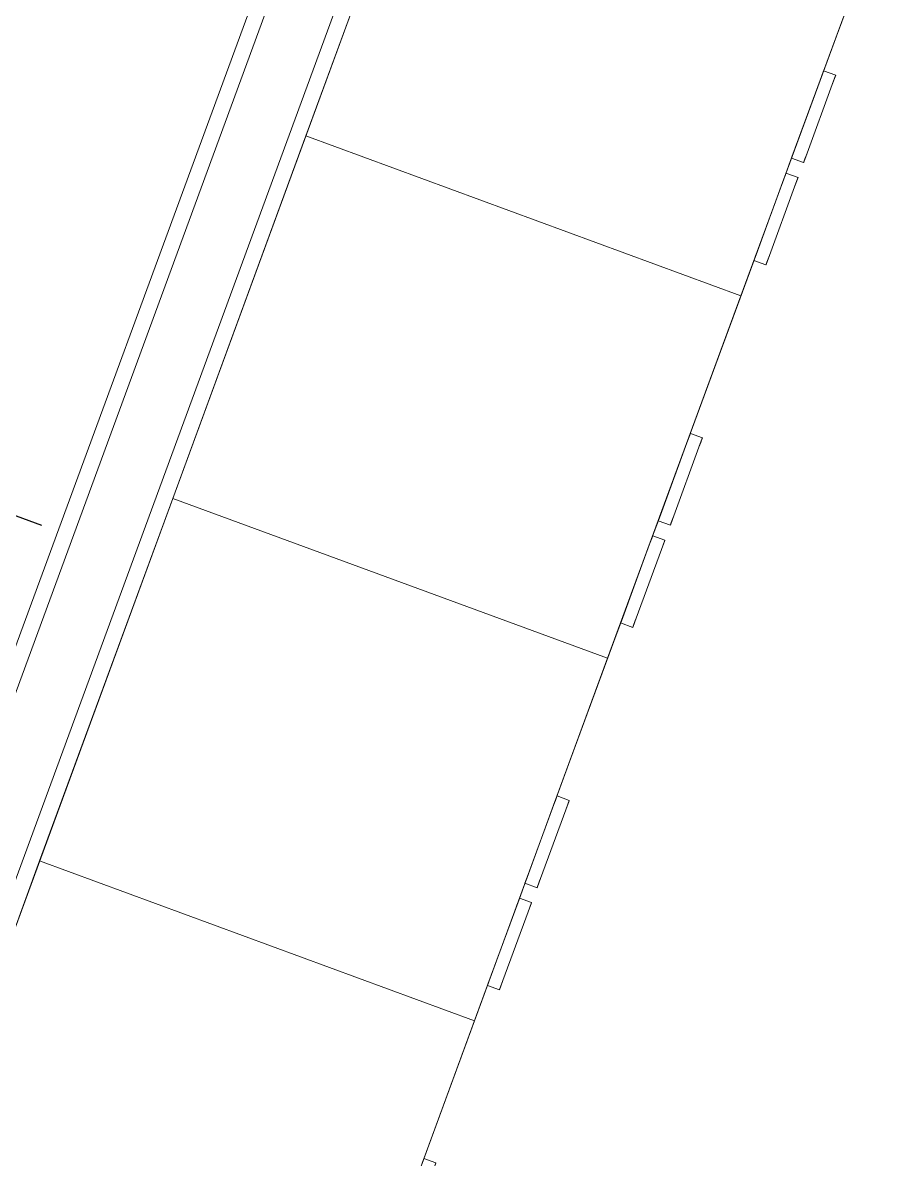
# Model space of a CAD drawing. Header units: inches. Extents: x -2349 to 1043, y -456 to 2193.
# Drawn here: x -140.01 to -106.43, y 417.67 to 461.81 of the extents above; entities that cross this region are included whole.
import ezdxf

# ---------------------------------------------------------------- set-up
doc = ezdxf.new("R2010")
doc.units = ezdxf.units.IN
doc.header["$MEASUREMENT"] = 0
for name, color, linetype, lineweight in [('A-ANNO-NOTE', 131, 'Continuous', 30), ('A-WALL', 113, 'Continuous', 13), ('A-WALL-PATT', 111, 'Continuous', 13), ('I-FURN', 30, 'Continuous', 9), ('I-WALL', 2, 'Continuous', 13)]:
    doc.layers.add(name, color=color, linetype=linetype, lineweight=lineweight)
pattern_1 = [(0, (0, 0), (30.72, 7.68), [1.267, -21.773, 1.267, -21.773, -122.88]), (0, (0, 0), (30.72, 7.68), [-46.08, 1.267, -44.813, 1.267, -21.773, -53.76]), (0, (0, 0), (30.72, 7.68), [-115.2, 1.267, -14.093, 1.267, -37.133]), (120, (11.52, 3.84), (-22.01108, 22.7643), [1.267, -21.773, 1.267, -21.773, -122.88]), (120, (11.52, 3.84), (-22.01108, 22.7643), [-46.08, 1.267, -44.813, 1.267, -21.773, -53.76]), (120, (11.52, 3.84), (-22.01108, 22.7643), [-115.2, 1.267, -14.093, 1.267, -37.133]), (240, (15.36, 19.2), (-8.70892, -30.4443), [1.267, -21.773, 1.267, -21.773, -122.88]), (240, (15.36, 19.2), (-8.70892, -30.4443), [-46.08, 1.267, -44.813, 1.267, -21.773, -53.76]), (240, (15.36, 19.2), (-8.70892, -30.4443), [-115.2, 1.267, -14.093, 1.267, -37.133])]

# ---------------------------------------------------------------- blocks, each defined once
blk = doc.blocks.new('Furniture 25 - Furniture 4-7934555-7TH FLOOR POWER _ SIGNAL')
at = {"layer": 'I-FURN'}
for p, q in [((-109.307, 463.477), (-106.908, 470.247)), ((-106.908, 470.247), (-109.307, 463.477)), ((-110.491, 460.133), (-109.319, 463.441)), ((-109.319, 463.441), (-110.491, 460.133)), ((-110.72, 459.488), (-110.504, 460.097)), ((-110.504, 460.097), (-110.72, 459.488)), ((-111.905, 456.144), (-110.733, 459.452)), ((-110.733, 459.452), (-111.905, 456.144)), ((-114.316, 449.338), (-111.917, 456.108)), ((-111.917, 456.108), (-114.316, 449.338)), ((-115.501, 445.995), (-114.329, 449.302)), ((-114.329, 449.302), (-115.501, 445.995)), ((-115.729, 445.349), (-115.513, 445.958)), ((-115.513, 445.958), (-115.729, 445.349)), ((-116.914, 442.005), (-115.742, 445.313)), ((-115.742, 445.313), (-116.914, 442.005)), ((-119.325, 435.2), (-116.927, 441.969)), ((-116.927, 441.969), (-119.325, 435.2)), ((-120.51, 431.856), (-119.338, 435.163)), ((-119.338, 435.163), (-120.51, 431.856)), ((-120.738, 431.21), (-120.523, 431.819)), ((-120.523, 431.819), (-120.738, 431.21)), ((-121.923, 427.866), (-120.751, 431.174)), ((-120.751, 431.174), (-121.923, 427.866)), ((-124.334, 421.061), (-121.936, 427.83)), ((-121.936, 427.83), (-124.334, 421.061))]:
    blk.add_line(p, q, dxfattribs=at)
blk = doc.blocks.new('Furniture 61 - Furniture 4-8020195-7TH FLOOR POWER _ SIGNAL')
at = {"layer": 'I-FURN'}
for p, q in [((-165.441, 358.935), (-170.451, 344.796)), ((-148.475, 352.924), (-165.441, 358.935)), ((-165.441, 358.935), (-148.475, 352.924)), ((-148.475, 352.924), (-165.441, 358.935)), ((-165.441, 358.935), (-148.475, 352.924)), ((-148.475, 352.924), (-165.441, 358.935)), ((-165.441, 358.935), (-148.475, 352.924)), ((-153.484, 338.785), (-148.475, 352.924)), ((-150.381, 347.544), (-148.475, 352.924)), ((-148.475, 352.924), (-150.381, 347.544)), ((-150.381, 347.544), (-148.475, 352.924)), ((-148.475, 352.924), (-150.381, 347.544)), ((-148.475, 352.924), (-150.381, 347.544)), ((-151.565, 344.201), (-150.394, 347.508)), ((-150.394, 347.508), (-151.565, 344.201)), ((-151.565, 344.201), (-150.394, 347.508)), ((-150.394, 347.508), (-151.565, 344.201)), ((-150.394, 347.508), (-151.565, 344.201)), ((-150.505, 347.194), (-150.376, 347.557)), ((-150.505, 347.194), (-150.381, 347.544)), ((-150.505, 347.194), (-150.381, 347.544)), ((-150.381, 347.544), (-150.505, 347.194)), ((-150.441, 347.375), (-150.505, 347.194)), ((-150.441, 347.375), (-150.505, 347.194)), ((-150.394, 347.508), (-150.441, 347.375)), ((-150.394, 347.508), (-150.441, 347.375)), ((-150.381, 347.544), (-150.394, 347.508)), ((-150.381, 347.544), (-150.394, 347.508)), ((-150.381, 347.544), (-150.376, 347.557)), ((-150.376, 347.557), (-150.381, 347.544)), ((-150.381, 347.544), (-150.376, 347.557)), ((-150.376, 347.557), (-150.381, 347.544)), ((-150.376, 347.557), (-150.381, 347.544)), ((-149.905, 347.39), (-150.376, 347.557)), ((-149.905, 347.39), (-150.376, 347.557)), ((-149.905, 347.39), (-150.376, 347.557)), ((-149.905, 347.39), (-150.034, 347.027)), ((-150.034, 347.027), (-149.909, 347.377)), ((-149.909, 347.377), (-150.034, 347.027)), ((-150.034, 347.027), (-149.909, 347.377)), ((-149.909, 347.377), (-150.034, 347.027)), ((-150.034, 347.027), (-149.909, 347.377)), ((-149.909, 347.377), (-149.905, 347.39)), ((-149.905, 347.39), (-149.909, 347.377)), ((-149.909, 347.377), (-149.905, 347.39)), ((-149.905, 347.39), (-149.909, 347.377)), ((-149.909, 347.377), (-149.905, 347.39)), ((-150.505, 347.194), (-151.454, 344.515)), ((-151.454, 344.515), (-150.505, 347.194)), ((-150.505, 347.194), (-151.454, 344.515)), ((-151.454, 344.515), (-150.505, 347.194)), ((-150.505, 347.194), (-151.454, 344.515)), ((-151.454, 344.515), (-150.505, 347.194)), ((-150.034, 347.027), (-150.983, 344.348)), ((-150.983, 344.348), (-150.034, 347.027)), ((-150.034, 347.027), (-150.983, 344.348)), ((-150.983, 344.348), (-150.034, 347.027)), ((-150.034, 347.027), (-150.983, 344.348)), ((-150.983, 344.348), (-150.034, 347.027)), ((-170.451, 344.796), (-153.484, 338.785)), ((-153.484, 338.785), (-170.451, 344.796)), ((-170.451, 344.796), (-153.484, 338.785)), ((-153.484, 338.785), (-170.451, 344.796)), ((-170.451, 344.796), (-153.484, 338.785)), ((-153.484, 338.785), (-170.451, 344.796)), ((-151.583, 344.152), (-151.454, 344.515)), ((-151.578, 344.164), (-151.454, 344.515)), ((-151.578, 344.164), (-151.454, 344.515)), ((-151.454, 344.515), (-151.578, 344.164)), ((-151.487, 344.421), (-151.578, 344.164)), ((-151.454, 344.515), (-151.565, 344.201)), ((-151.454, 344.515), (-151.487, 344.421)), ((-150.983, 344.348), (-151.111, 343.985)), ((-150.983, 344.348), (-151.107, 343.997)), ((-150.983, 344.348), (-151.107, 343.997)), ((-151.107, 343.997), (-150.983, 344.348)), ((-151.107, 343.997), (-151.016, 344.254)), ((-151.094, 344.034), (-150.983, 344.348)), ((-151.016, 344.254), (-150.983, 344.348)), ((-151.794, 343.555), (-151.578, 344.164)), ((-151.578, 344.164), (-151.794, 343.555)), ((-151.794, 343.555), (-151.578, 344.164)), ((-151.578, 344.164), (-151.794, 343.555)), ((-151.578, 344.164), (-151.794, 343.555)), ((-151.578, 344.164), (-151.583, 344.152)), ((-151.583, 344.152), (-151.578, 344.164)), ((-151.578, 344.164), (-151.583, 344.152)), ((-151.583, 344.152), (-151.578, 344.164)), ((-151.578, 344.164), (-151.583, 344.152)), ((-151.583, 344.152), (-151.111, 343.985)), ((-151.583, 344.152), (-151.111, 343.985)), ((-151.583, 344.152), (-151.111, 343.985)), ((-151.565, 344.201), (-151.578, 344.164)), ((-151.107, 343.997), (-151.111, 343.985)), ((-151.111, 343.985), (-151.107, 343.997)), ((-151.107, 343.997), (-151.111, 343.985)), ((-151.111, 343.985), (-151.107, 343.997)), ((-151.111, 343.985), (-151.107, 343.997)), ((-151.107, 343.997), (-151.094, 344.034)), ((-152.979, 340.211), (-151.807, 343.519)), ((-151.807, 343.519), (-152.979, 340.211)), ((-152.979, 340.211), (-151.807, 343.519)), ((-151.807, 343.519), (-152.979, 340.211)), ((-151.807, 343.519), (-152.979, 340.211)), ((-151.918, 343.205), (-151.79, 343.568)), ((-151.918, 343.205), (-151.794, 343.555)), ((-151.794, 343.555), (-151.918, 343.205)), ((-151.794, 343.555), (-151.918, 343.205)), ((-151.918, 343.205), (-151.827, 343.461)), ((-151.854, 343.386), (-151.885, 343.299)), ((-151.827, 343.461), (-151.854, 343.386)), ((-151.807, 343.519), (-151.827, 343.461)), ((-151.827, 343.461), (-151.807, 343.519)), ((-151.794, 343.555), (-151.807, 343.519)), ((-151.807, 343.519), (-151.794, 343.555)), ((-151.794, 343.555), (-151.79, 343.568)), ((-151.79, 343.568), (-151.794, 343.555)), ((-151.794, 343.555), (-151.79, 343.568)), ((-151.79, 343.568), (-151.794, 343.555)), ((-151.79, 343.568), (-151.794, 343.555)), ((-151.318, 343.401), (-151.79, 343.568)), ((-151.318, 343.401), (-151.79, 343.568)), ((-151.318, 343.401), (-151.79, 343.568)), ((-151.318, 343.401), (-151.447, 343.038)), ((-151.323, 343.388), (-151.447, 343.038)), ((-151.447, 343.038), (-151.323, 343.388)), ((-151.323, 343.388), (-151.447, 343.038)), ((-151.447, 343.038), (-151.323, 343.388)), ((-151.336, 343.352), (-151.323, 343.388)), ((-151.323, 343.388), (-151.318, 343.401)), ((-151.318, 343.401), (-151.323, 343.388)), ((-151.323, 343.388), (-151.318, 343.401)), ((-151.318, 343.401), (-151.323, 343.388)), ((-151.323, 343.388), (-151.318, 343.401)), ((-151.918, 343.205), (-152.867, 340.526)), ((-152.867, 340.526), (-151.918, 343.205)), ((-151.918, 343.205), (-152.867, 340.526)), ((-152.867, 340.526), (-151.918, 343.205)), ((-151.918, 343.205), (-152.867, 340.526)), ((-152.867, 340.526), (-151.918, 343.205)), ((-151.447, 343.038), (-152.396, 340.359)), ((-152.396, 340.359), (-151.447, 343.038)), ((-151.447, 343.038), (-152.396, 340.359)), ((-152.396, 340.359), (-151.447, 343.038)), ((-151.447, 343.038), (-152.396, 340.359)), ((-152.396, 340.359), (-151.447, 343.038)), ((-151.885, 343.299), (-151.918, 343.205)), ((-151.447, 343.038), (-151.336, 343.352)), ((-152.996, 340.163), (-152.867, 340.526)), ((-152.992, 340.175), (-152.867, 340.526)), ((-152.992, 340.175), (-152.867, 340.526)), ((-152.867, 340.526), (-152.992, 340.175)), ((-152.932, 340.344), (-152.958, 340.269)), ((-152.932, 340.344), (-152.958, 340.269)), ((-152.867, 340.526), (-152.932, 340.344)), ((-152.901, 340.432), (-152.932, 340.344)), ((-152.867, 340.526), (-152.901, 340.432)), ((-152.396, 340.359), (-152.525, 339.996)), ((-152.396, 340.359), (-152.52, 340.008)), ((-152.52, 340.008), (-152.396, 340.359)), ((-152.52, 340.008), (-152.396, 340.359)), ((-152.46, 340.177), (-152.396, 340.359)), ((-152.396, 340.359), (-152.46, 340.177)), ((-153.484, 338.785), (-152.992, 340.175)), ((-152.992, 340.175), (-153.484, 338.785)), ((-153.484, 338.785), (-152.992, 340.175)), ((-152.992, 340.175), (-153.484, 338.785)), ((-152.992, 340.175), (-153.484, 338.785)), ((-152.992, 340.175), (-152.996, 340.163)), ((-152.996, 340.163), (-152.992, 340.175)), ((-152.992, 340.175), (-152.996, 340.163)), ((-152.996, 340.163), (-152.992, 340.175)), ((-152.992, 340.175), (-152.996, 340.163)), ((-152.996, 340.163), (-152.525, 339.996)), ((-152.996, 340.163), (-152.525, 339.996)), ((-152.996, 340.163), (-152.525, 339.996)), ((-152.958, 340.269), (-152.992, 340.175)), ((-152.979, 340.211), (-152.992, 340.175)), ((-152.958, 340.269), (-152.979, 340.211)), ((-152.52, 340.008), (-152.525, 339.996)), ((-152.525, 339.996), (-152.52, 340.008)), ((-152.52, 340.008), (-152.525, 339.996)), ((-152.525, 339.996), (-152.52, 340.008)), ((-152.525, 339.996), (-152.52, 340.008)), ((-152.46, 340.177), (-152.52, 340.008)), ((-152.52, 340.008), (-152.507, 340.044)), ((-152.507, 340.044), (-152.487, 340.102)), ((-152.487, 340.102), (-152.46, 340.177))]:
    blk.add_line(p, q, dxfattribs=at)
blk = doc.blocks.new('Furniture 62 - Furniture 4-8020319-7TH FLOOR POWER _ SIGNAL')
at = {"layer": 'I-FURN'}
for p, q in [((-165.441, 358.935), (-170.451, 344.796)), ((-148.475, 352.924), (-165.441, 358.935)), ((-165.441, 358.935), (-148.475, 352.924)), ((-148.475, 352.924), (-165.441, 358.935)), ((-165.441, 358.935), (-148.475, 352.924)), ((-148.475, 352.924), (-165.441, 358.935)), ((-165.441, 358.935), (-148.475, 352.924)), ((-153.484, 338.785), (-148.475, 352.924)), ((-150.381, 347.544), (-148.475, 352.924)), ((-148.475, 352.924), (-150.381, 347.544)), ((-150.381, 347.544), (-148.475, 352.924)), ((-148.475, 352.924), (-150.381, 347.544)), ((-148.475, 352.924), (-150.381, 347.544)), ((-151.565, 344.201), (-150.394, 347.508)), ((-150.394, 347.508), (-151.565, 344.201)), ((-151.565, 344.201), (-150.394, 347.508)), ((-150.394, 347.508), (-151.565, 344.201)), ((-150.394, 347.508), (-151.565, 344.201)), ((-150.505, 347.194), (-150.376, 347.557)), ((-150.505, 347.194), (-150.381, 347.544)), ((-150.381, 347.544), (-150.505, 347.194)), ((-150.414, 347.451), (-150.505, 347.194)), ((-150.441, 347.375), (-150.505, 347.194)), ((-150.472, 347.288), (-150.381, 347.544)), ((-150.381, 347.544), (-150.441, 347.375)), ((-150.381, 347.544), (-150.414, 347.451)), ((-150.381, 347.544), (-150.376, 347.557)), ((-150.376, 347.557), (-150.381, 347.544)), ((-150.381, 347.544), (-150.376, 347.557)), ((-150.376, 347.557), (-150.381, 347.544)), ((-150.376, 347.557), (-150.381, 347.544)), ((-149.905, 347.39), (-150.376, 347.557)), ((-149.905, 347.39), (-150.376, 347.557)), ((-149.905, 347.39), (-150.376, 347.557)), ((-149.905, 347.39), (-150.034, 347.027)), ((-150.034, 347.027), (-149.909, 347.377)), ((-149.909, 347.377), (-150.034, 347.027)), ((-150.034, 347.027), (-149.909, 347.377)), ((-149.909, 347.377), (-150.034, 347.027)), ((-149.943, 347.284), (-149.909, 347.377)), ((-149.909, 347.377), (-149.905, 347.39)), ((-149.905, 347.39), (-149.909, 347.377)), ((-149.909, 347.377), (-149.905, 347.39)), ((-149.905, 347.39), (-149.909, 347.377)), ((-149.909, 347.377), (-149.905, 347.39)), ((-150.505, 347.194), (-151.454, 344.515)), ((-151.454, 344.515), (-150.505, 347.194)), ((-150.505, 347.194), (-151.454, 344.515)), ((-151.454, 344.515), (-150.505, 347.194)), ((-150.505, 347.194), (-151.454, 344.515)), ((-151.454, 344.515), (-150.505, 347.194)), ((-150.034, 347.027), (-150.983, 344.348)), ((-150.983, 344.348), (-150.034, 347.027)), ((-150.034, 347.027), (-150.983, 344.348)), ((-150.983, 344.348), (-150.034, 347.027)), ((-150.034, 347.027), (-150.983, 344.348)), ((-150.983, 344.348), (-150.034, 347.027)), ((-150.505, 347.194), (-150.472, 347.288)), ((-150.034, 347.027), (-149.943, 347.284)), ((-170.451, 344.796), (-153.484, 338.785)), ((-153.484, 338.785), (-170.451, 344.796)), ((-170.451, 344.796), (-153.484, 338.785)), ((-153.484, 338.785), (-170.451, 344.796)), ((-170.451, 344.796), (-153.484, 338.785)), ((-153.484, 338.785), (-170.451, 344.796)), ((-151.583, 344.152), (-151.454, 344.515)), ((-151.578, 344.164), (-151.454, 344.515)), ((-151.454, 344.515), (-151.578, 344.164)), ((-151.578, 344.164), (-151.487, 344.421)), ((-151.518, 344.333), (-151.565, 344.201)), ((-151.545, 344.258), (-151.565, 344.201)), ((-151.454, 344.515), (-151.545, 344.258)), ((-151.454, 344.515), (-151.518, 344.333)), ((-151.487, 344.421), (-151.454, 344.515)), ((-150.983, 344.348), (-151.111, 343.985)), ((-150.983, 344.348), (-151.107, 343.997)), ((-151.107, 343.997), (-150.983, 344.348)), ((-151.107, 343.997), (-150.983, 344.348)), ((-151.107, 343.997), (-150.983, 344.348)), ((-151.016, 344.254), (-151.107, 343.997)), ((-150.983, 344.348), (-151.016, 344.254)), ((-151.794, 343.555), (-151.578, 344.164)), ((-151.578, 344.164), (-151.794, 343.555)), ((-151.794, 343.555), (-151.578, 344.164)), ((-151.578, 344.164), (-151.794, 343.555)), ((-151.578, 344.164), (-151.794, 343.555)), ((-151.578, 344.164), (-151.583, 344.152)), ((-151.583, 344.152), (-151.578, 344.164)), ((-151.578, 344.164), (-151.583, 344.152)), ((-151.583, 344.152), (-151.578, 344.164)), ((-151.578, 344.164), (-151.583, 344.152)), ((-151.583, 344.152), (-151.111, 343.985)), ((-151.583, 344.152), (-151.111, 343.985)), ((-151.583, 344.152), (-151.111, 343.985)), ((-151.565, 344.201), (-151.578, 344.164)), ((-151.565, 344.201), (-151.578, 344.164)), ((-151.107, 343.997), (-151.111, 343.985)), ((-151.111, 343.985), (-151.107, 343.997)), ((-151.107, 343.997), (-151.111, 343.985)), ((-151.111, 343.985), (-151.107, 343.997)), ((-151.111, 343.985), (-151.107, 343.997)), ((-152.979, 340.211), (-151.807, 343.519)), ((-151.807, 343.519), (-152.979, 340.211)), ((-152.979, 340.211), (-151.807, 343.519)), ((-151.807, 343.519), (-152.979, 340.211)), ((-151.807, 343.519), (-152.979, 340.211)), ((-151.918, 343.205), (-151.79, 343.568)), ((-151.918, 343.205), (-151.794, 343.555)), ((-151.794, 343.555), (-151.918, 343.205)), ((-151.794, 343.555), (-151.918, 343.205)), ((-151.854, 343.386), (-151.918, 343.205)), ((-151.885, 343.299), (-151.794, 343.555)), ((-151.827, 343.461), (-151.854, 343.386)), ((-151.794, 343.555), (-151.827, 343.461)), ((-151.794, 343.555), (-151.79, 343.568)), ((-151.79, 343.568), (-151.794, 343.555)), ((-151.794, 343.555), (-151.79, 343.568)), ((-151.79, 343.568), (-151.794, 343.555)), ((-151.79, 343.568), (-151.794, 343.555)), ((-151.318, 343.401), (-151.79, 343.568)), ((-151.318, 343.401), (-151.79, 343.568)), ((-151.318, 343.401), (-151.79, 343.568)), ((-151.318, 343.401), (-151.447, 343.038)), ((-151.447, 343.038), (-151.323, 343.388)), ((-151.323, 343.388), (-151.447, 343.038)), ((-151.447, 343.038), (-151.323, 343.388)), ((-151.323, 343.388), (-151.447, 343.038)), ((-151.447, 343.038), (-151.323, 343.388)), ((-151.323, 343.388), (-151.318, 343.401)), ((-151.318, 343.401), (-151.323, 343.388)), ((-151.323, 343.388), (-151.318, 343.401)), ((-151.318, 343.401), (-151.323, 343.388)), ((-151.323, 343.388), (-151.318, 343.401)), ((-151.918, 343.205), (-152.867, 340.526)), ((-152.867, 340.526), (-151.918, 343.205)), ((-151.918, 343.205), (-152.867, 340.526)), ((-152.867, 340.526), (-151.918, 343.205)), ((-151.918, 343.205), (-152.867, 340.526)), ((-152.867, 340.526), (-151.918, 343.205)), ((-151.447, 343.038), (-152.396, 340.359)), ((-152.396, 340.359), (-151.447, 343.038)), ((-151.447, 343.038), (-152.396, 340.359)), ((-152.396, 340.359), (-151.447, 343.038)), ((-151.447, 343.038), (-152.396, 340.359)), ((-152.396, 340.359), (-151.447, 343.038)), ((-151.918, 343.205), (-151.885, 343.299)), ((-152.996, 340.163), (-152.867, 340.526)), ((-152.992, 340.175), (-152.867, 340.526)), ((-152.867, 340.526), (-152.992, 340.175)), ((-152.992, 340.175), (-152.867, 340.526)), ((-152.867, 340.526), (-152.992, 340.175)), ((-152.932, 340.344), (-152.958, 340.269)), ((-152.867, 340.526), (-152.932, 340.344)), ((-152.396, 340.359), (-152.525, 339.996)), ((-152.396, 340.359), (-152.52, 340.008)), ((-152.52, 340.008), (-152.396, 340.359)), ((-152.396, 340.359), (-152.52, 340.008)), ((-152.52, 340.008), (-152.396, 340.359)), ((-152.487, 340.102), (-152.396, 340.359)), ((-153.484, 338.785), (-152.992, 340.175)), ((-152.992, 340.175), (-153.484, 338.785)), ((-153.484, 338.785), (-152.992, 340.175)), ((-152.992, 340.175), (-153.484, 338.785)), ((-152.992, 340.175), (-153.484, 338.785)), ((-152.992, 340.175), (-152.996, 340.163)), ((-152.996, 340.163), (-152.992, 340.175)), ((-152.992, 340.175), (-152.996, 340.163)), ((-152.996, 340.163), (-152.992, 340.175)), ((-152.992, 340.175), (-152.996, 340.163)), ((-152.996, 340.163), (-152.525, 339.996)), ((-152.996, 340.163), (-152.525, 339.996)), ((-152.996, 340.163), (-152.525, 339.996)), ((-152.958, 340.269), (-152.992, 340.175)), ((-152.52, 340.008), (-152.525, 339.996)), ((-152.525, 339.996), (-152.52, 340.008)), ((-152.52, 340.008), (-152.525, 339.996)), ((-152.525, 339.996), (-152.52, 340.008)), ((-152.525, 339.996), (-152.52, 340.008)), ((-152.52, 340.008), (-152.487, 340.102))]:
    blk.add_line(p, q, dxfattribs=at)
blk = doc.blocks.new('Furniture 63 - Furniture 4-8020441-7TH FLOOR POWER _ SIGNAL')
at = {"layer": 'I-FURN'}
for p, q in [((-165.441, 358.935), (-170.451, 344.796)), ((-148.475, 352.924), (-165.441, 358.935)), ((-165.441, 358.935), (-148.475, 352.924)), ((-148.475, 352.924), (-165.441, 358.935)), ((-165.441, 358.935), (-148.475, 352.924)), ((-148.475, 352.924), (-165.441, 358.935)), ((-165.441, 358.935), (-148.475, 352.924)), ((-153.484, 338.785), (-148.475, 352.924)), ((-150.381, 347.544), (-148.475, 352.924)), ((-148.475, 352.924), (-150.381, 347.544)), ((-150.381, 347.544), (-148.475, 352.924)), ((-148.475, 352.924), (-150.381, 347.544)), ((-148.475, 352.924), (-150.381, 347.544)), ((-151.565, 344.201), (-150.394, 347.508)), ((-150.394, 347.508), (-151.565, 344.201)), ((-151.565, 344.201), (-150.394, 347.508)), ((-150.394, 347.508), (-151.565, 344.201)), ((-150.394, 347.508), (-151.565, 344.201)), ((-150.505, 347.194), (-150.376, 347.557)), ((-150.505, 347.194), (-150.381, 347.544)), ((-150.381, 347.544), (-150.505, 347.194)), ((-150.505, 347.194), (-150.441, 347.375)), ((-150.441, 347.375), (-150.505, 347.194)), ((-150.381, 347.544), (-150.472, 347.288)), ((-150.441, 347.375), (-150.381, 347.544)), ((-150.381, 347.544), (-150.441, 347.375)), ((-150.381, 347.544), (-150.376, 347.557)), ((-150.376, 347.557), (-150.381, 347.544)), ((-150.381, 347.544), (-150.376, 347.557)), ((-150.376, 347.557), (-150.381, 347.544)), ((-150.376, 347.557), (-150.381, 347.544)), ((-149.905, 347.39), (-150.376, 347.557)), ((-149.905, 347.39), (-150.376, 347.557)), ((-149.905, 347.39), (-150.376, 347.557)), ((-149.905, 347.39), (-150.034, 347.027)), ((-149.909, 347.377), (-150.034, 347.027)), ((-150.034, 347.027), (-149.909, 347.377)), ((-149.909, 347.377), (-150.034, 347.027)), ((-150.034, 347.027), (-149.922, 347.341)), ((-149.969, 347.208), (-149.922, 347.341)), ((-149.922, 347.341), (-149.909, 347.377)), ((-149.922, 347.341), (-149.909, 347.377)), ((-149.909, 347.377), (-149.905, 347.39)), ((-149.905, 347.39), (-149.909, 347.377)), ((-149.909, 347.377), (-149.905, 347.39)), ((-149.905, 347.39), (-149.909, 347.377)), ((-149.909, 347.377), (-149.905, 347.39)), ((-150.505, 347.194), (-151.454, 344.515)), ((-151.454, 344.515), (-150.505, 347.194)), ((-150.505, 347.194), (-151.454, 344.515)), ((-151.454, 344.515), (-150.505, 347.194)), ((-150.505, 347.194), (-151.454, 344.515)), ((-151.454, 344.515), (-150.505, 347.194)), ((-150.034, 347.027), (-150.983, 344.348)), ((-150.983, 344.348), (-150.034, 347.027)), ((-150.034, 347.027), (-150.983, 344.348)), ((-150.983, 344.348), (-150.034, 347.027)), ((-150.034, 347.027), (-150.983, 344.348)), ((-150.983, 344.348), (-150.034, 347.027)), ((-150.472, 347.288), (-150.505, 347.194)), ((-150.034, 347.027), (-150, 347.121)), ((-150, 347.121), (-149.969, 347.208)), ((-170.451, 344.796), (-153.484, 338.785)), ((-153.484, 338.785), (-170.451, 344.796)), ((-170.451, 344.796), (-153.484, 338.785)), ((-153.484, 338.785), (-170.451, 344.796)), ((-170.451, 344.796), (-153.484, 338.785)), ((-153.484, 338.785), (-170.451, 344.796)), ((-151.583, 344.152), (-151.518, 344.333)), ((-151.578, 344.164), (-151.454, 344.515)), ((-151.454, 344.515), (-151.578, 344.164)), ((-151.578, 344.164), (-151.454, 344.515)), ((-151.454, 344.515), (-151.578, 344.164)), ((-151.545, 344.258), (-151.565, 344.201)), ((-151.518, 344.333), (-151.545, 344.258)), ((-151.454, 344.515), (-151.518, 344.333)), ((-151.518, 344.333), (-151.454, 344.515)), ((-150.983, 344.348), (-151.111, 343.985)), ((-150.983, 344.348), (-151.107, 343.997)), ((-150.983, 344.348), (-151.107, 343.997)), ((-151.107, 343.997), (-150.983, 344.348)), ((-151.074, 344.091), (-150.983, 344.348)), ((-151.074, 344.091), (-150.983, 344.348)), ((-151.794, 343.555), (-151.578, 344.164)), ((-151.578, 344.164), (-151.794, 343.555)), ((-151.794, 343.555), (-151.578, 344.164)), ((-151.578, 344.164), (-151.794, 343.555)), ((-151.578, 344.164), (-151.794, 343.555)), ((-151.578, 344.164), (-151.583, 344.152)), ((-151.583, 344.152), (-151.578, 344.164)), ((-151.578, 344.164), (-151.583, 344.152)), ((-151.583, 344.152), (-151.578, 344.164)), ((-151.578, 344.164), (-151.583, 344.152)), ((-151.583, 344.152), (-151.111, 343.985)), ((-151.583, 344.152), (-151.111, 343.985)), ((-151.583, 344.152), (-151.111, 343.985)), ((-151.565, 344.201), (-151.578, 344.164)), ((-151.107, 343.997), (-151.111, 343.985)), ((-151.111, 343.985), (-151.107, 343.997)), ((-151.107, 343.997), (-151.111, 343.985)), ((-151.111, 343.985), (-151.107, 343.997)), ((-151.111, 343.985), (-151.107, 343.997)), ((-151.107, 343.997), (-151.074, 344.091)), ((-151.107, 343.997), (-151.074, 344.091)), ((-152.979, 340.211), (-151.807, 343.519)), ((-151.807, 343.519), (-152.979, 340.211)), ((-152.979, 340.211), (-151.807, 343.519)), ((-151.807, 343.519), (-152.979, 340.211)), ((-151.807, 343.519), (-152.979, 340.211)), ((-151.918, 343.205), (-151.79, 343.568)), ((-151.794, 343.555), (-151.918, 343.205)), ((-151.794, 343.555), (-151.918, 343.205)), ((-151.918, 343.205), (-151.807, 343.519)), ((-151.918, 343.205), (-151.827, 343.461)), ((-151.827, 343.461), (-151.885, 343.299)), ((-151.794, 343.555), (-151.827, 343.461)), ((-151.827, 343.461), (-151.794, 343.555)), ((-151.807, 343.519), (-151.794, 343.555)), ((-151.794, 343.555), (-151.79, 343.568)), ((-151.79, 343.568), (-151.794, 343.555)), ((-151.794, 343.555), (-151.79, 343.568)), ((-151.79, 343.568), (-151.794, 343.555)), ((-151.79, 343.568), (-151.794, 343.555)), ((-151.318, 343.401), (-151.79, 343.568)), ((-151.318, 343.401), (-151.79, 343.568)), ((-151.318, 343.401), (-151.79, 343.568)), ((-151.318, 343.401), (-151.447, 343.038)), ((-151.323, 343.388), (-151.447, 343.038)), ((-151.447, 343.038), (-151.323, 343.388)), ((-151.323, 343.388), (-151.447, 343.038)), ((-151.447, 343.038), (-151.323, 343.388)), ((-151.336, 343.352), (-151.323, 343.388)), ((-151.323, 343.388), (-151.318, 343.401)), ((-151.318, 343.401), (-151.323, 343.388)), ((-151.323, 343.388), (-151.318, 343.401)), ((-151.318, 343.401), (-151.323, 343.388)), ((-151.323, 343.388), (-151.318, 343.401)), ((-151.918, 343.205), (-152.867, 340.526)), ((-152.867, 340.526), (-151.918, 343.205)), ((-151.918, 343.205), (-152.867, 340.526)), ((-152.867, 340.526), (-151.918, 343.205)), ((-151.918, 343.205), (-152.867, 340.526)), ((-152.867, 340.526), (-151.918, 343.205)), ((-151.447, 343.038), (-152.396, 340.359)), ((-152.396, 340.359), (-151.447, 343.038)), ((-151.447, 343.038), (-152.396, 340.359)), ((-152.396, 340.359), (-151.447, 343.038)), ((-151.447, 343.038), (-152.396, 340.359)), ((-152.396, 340.359), (-151.447, 343.038)), ((-151.885, 343.299), (-151.918, 343.205)), ((-151.447, 343.038), (-151.383, 343.219)), ((-151.383, 343.219), (-151.336, 343.352)), ((-152.996, 340.163), (-152.867, 340.526)), ((-152.992, 340.175), (-152.867, 340.526)), ((-152.867, 340.526), (-152.992, 340.175)), ((-152.992, 340.175), (-152.867, 340.526)), ((-152.867, 340.526), (-152.992, 340.175)), ((-152.932, 340.344), (-152.992, 340.175)), ((-152.867, 340.526), (-152.932, 340.344)), ((-152.396, 340.359), (-152.525, 339.996)), ((-152.396, 340.359), (-152.52, 340.008)), ((-152.396, 340.359), (-152.52, 340.008)), ((-152.52, 340.008), (-152.396, 340.359)), ((-152.52, 340.008), (-152.396, 340.359)), ((-152.429, 340.265), (-152.396, 340.359)), ((-153.484, 338.785), (-152.992, 340.175)), ((-152.992, 340.175), (-153.484, 338.785)), ((-153.484, 338.785), (-152.992, 340.175)), ((-152.992, 340.175), (-153.484, 338.785)), ((-152.992, 340.175), (-153.484, 338.785)), ((-152.992, 340.175), (-152.996, 340.163)), ((-152.996, 340.163), (-152.992, 340.175)), ((-152.992, 340.175), (-152.996, 340.163)), ((-152.996, 340.163), (-152.992, 340.175)), ((-152.992, 340.175), (-152.996, 340.163)), ((-152.996, 340.163), (-152.525, 339.996)), ((-152.996, 340.163), (-152.525, 339.996)), ((-152.996, 340.163), (-152.525, 339.996)), ((-152.52, 340.008), (-152.525, 339.996)), ((-152.525, 339.996), (-152.52, 340.008)), ((-152.52, 340.008), (-152.525, 339.996)), ((-152.525, 339.996), (-152.52, 340.008)), ((-152.525, 339.996), (-152.52, 340.008)), ((-152.52, 340.008), (-152.507, 340.044)), ((-152.507, 340.044), (-152.429, 340.265))]:
    blk.add_line(p, q, dxfattribs=at)
blk = doc.blocks.new('Furniture 64 - Furniture 4-8020560-7TH FLOOR POWER _ SIGNAL')
at = {"layer": 'I-FURN'}
for p, q in [((-165.441, 358.935), (-170.451, 344.796)), ((-148.475, 352.924), (-165.441, 358.935)), ((-165.441, 358.935), (-148.475, 352.924)), ((-148.475, 352.924), (-165.441, 358.935)), ((-165.441, 358.935), (-148.475, 352.924)), ((-148.475, 352.924), (-165.441, 358.935)), ((-165.441, 358.935), (-148.475, 352.924)), ((-153.484, 338.785), (-148.475, 352.924)), ((-150.381, 347.544), (-148.475, 352.924)), ((-148.475, 352.924), (-150.381, 347.544)), ((-150.381, 347.544), (-148.475, 352.924)), ((-148.475, 352.924), (-150.381, 347.544)), ((-148.475, 352.924), (-150.381, 347.544)), ((-151.565, 344.201), (-150.394, 347.508)), ((-150.394, 347.508), (-151.565, 344.201)), ((-151.565, 344.201), (-150.394, 347.508)), ((-150.394, 347.508), (-151.565, 344.201)), ((-150.394, 347.508), (-151.565, 344.201)), ((-150.505, 347.194), (-150.381, 347.544)), ((-150.381, 347.544), (-150.505, 347.194)), ((-150.505, 347.194), (-150.381, 347.544)), ((-150.381, 347.544), (-150.505, 347.194)), ((-150.394, 347.508), (-150.505, 347.194)), ((-150.472, 347.288), (-150.441, 347.375)), ((-150.441, 347.375), (-150.376, 347.557)), ((-150.381, 347.544), (-150.394, 347.508)), ((-150.381, 347.544), (-150.376, 347.557)), ((-150.376, 347.557), (-150.381, 347.544)), ((-150.381, 347.544), (-150.376, 347.557)), ((-150.376, 347.557), (-150.381, 347.544)), ((-150.376, 347.557), (-150.381, 347.544)), ((-149.905, 347.39), (-150.376, 347.557)), ((-149.905, 347.39), (-150.376, 347.557)), ((-149.905, 347.39), (-150.376, 347.557)), ((-149.905, 347.39), (-150.034, 347.027)), ((-150.034, 347.027), (-149.909, 347.377)), ((-149.909, 347.377), (-150.034, 347.027)), ((-150.034, 347.027), (-149.909, 347.377)), ((-149.909, 347.377), (-150.034, 347.027)), ((-150.034, 347.027), (-149.922, 347.341)), ((-149.922, 347.341), (-149.909, 347.377)), ((-149.909, 347.377), (-149.905, 347.39)), ((-149.905, 347.39), (-149.909, 347.377)), ((-149.909, 347.377), (-149.905, 347.39)), ((-149.905, 347.39), (-149.909, 347.377)), ((-149.909, 347.377), (-149.905, 347.39)), ((-150.505, 347.194), (-151.454, 344.515)), ((-151.454, 344.515), (-150.505, 347.194)), ((-150.505, 347.194), (-151.454, 344.515)), ((-151.454, 344.515), (-150.505, 347.194)), ((-150.505, 347.194), (-151.454, 344.515)), ((-151.454, 344.515), (-150.505, 347.194)), ((-150.034, 347.027), (-150.983, 344.348)), ((-150.983, 344.348), (-150.034, 347.027)), ((-150.034, 347.027), (-150.983, 344.348)), ((-150.983, 344.348), (-150.034, 347.027)), ((-150.034, 347.027), (-150.983, 344.348)), ((-150.983, 344.348), (-150.034, 347.027)), ((-150.505, 347.194), (-150.472, 347.288)), ((-170.451, 344.796), (-153.484, 338.785)), ((-153.484, 338.785), (-170.451, 344.796)), ((-170.451, 344.796), (-153.484, 338.785)), ((-153.484, 338.785), (-170.451, 344.796)), ((-170.451, 344.796), (-153.484, 338.785)), ((-153.484, 338.785), (-170.451, 344.796)), ((-151.583, 344.152), (-151.454, 344.515)), ((-151.454, 344.515), (-151.578, 344.164)), ((-151.578, 344.164), (-151.454, 344.515)), ((-151.454, 344.515), (-151.578, 344.164)), ((-151.578, 344.164), (-151.454, 344.515)), ((-151.454, 344.515), (-151.578, 344.164)), ((-150.983, 344.348), (-151.111, 343.985)), ((-150.983, 344.348), (-151.107, 343.997)), ((-151.107, 343.997), (-150.983, 344.348)), ((-151.016, 344.254), (-151.107, 343.997)), ((-151.074, 344.091), (-150.983, 344.348)), ((-151.047, 344.166), (-151.016, 344.254)), ((-150.983, 344.348), (-151.016, 344.254)), ((-151.016, 344.254), (-150.983, 344.348)), ((-151.794, 343.555), (-151.578, 344.164)), ((-151.578, 344.164), (-151.794, 343.555)), ((-151.794, 343.555), (-151.578, 344.164)), ((-151.578, 344.164), (-151.794, 343.555)), ((-151.578, 344.164), (-151.794, 343.555)), ((-151.578, 344.164), (-151.583, 344.152)), ((-151.583, 344.152), (-151.578, 344.164)), ((-151.578, 344.164), (-151.583, 344.152)), ((-151.583, 344.152), (-151.578, 344.164)), ((-151.578, 344.164), (-151.583, 344.152)), ((-151.583, 344.152), (-151.111, 343.985)), ((-151.583, 344.152), (-151.111, 343.985)), ((-151.583, 344.152), (-151.111, 343.985)), ((-151.107, 343.997), (-151.111, 343.985)), ((-151.111, 343.985), (-151.107, 343.997)), ((-151.107, 343.997), (-151.111, 343.985)), ((-151.111, 343.985), (-151.107, 343.997)), ((-151.111, 343.985), (-151.107, 343.997)), ((-151.107, 343.997), (-151.094, 344.034)), ((-151.107, 343.997), (-151.094, 344.034)), ((-151.094, 344.034), (-151.074, 344.091)), ((-151.094, 344.034), (-151.074, 344.091)), ((-151.074, 344.091), (-151.047, 344.166)), ((-152.979, 340.211), (-151.807, 343.519)), ((-151.807, 343.519), (-152.979, 340.211)), ((-152.979, 340.211), (-151.807, 343.519)), ((-151.807, 343.519), (-152.979, 340.211)), ((-151.807, 343.519), (-152.979, 340.211)), ((-151.794, 343.555), (-151.918, 343.205)), ((-151.918, 343.205), (-151.794, 343.555)), ((-151.794, 343.555), (-151.918, 343.205)), ((-151.794, 343.555), (-151.918, 343.205)), ((-151.918, 343.205), (-151.807, 343.519)), ((-151.885, 343.299), (-151.854, 343.386)), ((-151.854, 343.386), (-151.827, 343.461)), ((-151.827, 343.461), (-151.794, 343.555)), ((-151.807, 343.519), (-151.79, 343.568)), ((-151.794, 343.555), (-151.79, 343.568)), ((-151.79, 343.568), (-151.794, 343.555)), ((-151.794, 343.555), (-151.79, 343.568)), ((-151.79, 343.568), (-151.794, 343.555)), ((-151.79, 343.568), (-151.794, 343.555)), ((-151.318, 343.401), (-151.79, 343.568)), ((-151.318, 343.401), (-151.79, 343.568)), ((-151.318, 343.401), (-151.79, 343.568)), ((-151.318, 343.401), (-151.447, 343.038)), ((-151.447, 343.038), (-151.323, 343.388)), ((-151.323, 343.388), (-151.447, 343.038)), ((-151.447, 343.038), (-151.323, 343.388)), ((-151.323, 343.388), (-151.447, 343.038)), ((-151.447, 343.038), (-151.323, 343.388)), ((-151.323, 343.388), (-151.318, 343.401)), ((-151.318, 343.401), (-151.323, 343.388)), ((-151.323, 343.388), (-151.318, 343.401)), ((-151.318, 343.401), (-151.323, 343.388)), ((-151.323, 343.388), (-151.318, 343.401)), ((-151.918, 343.205), (-152.867, 340.526)), ((-152.867, 340.526), (-151.918, 343.205)), ((-151.918, 343.205), (-152.867, 340.526)), ((-152.867, 340.526), (-151.918, 343.205)), ((-151.918, 343.205), (-152.867, 340.526)), ((-152.867, 340.526), (-151.918, 343.205)), ((-151.447, 343.038), (-152.396, 340.359)), ((-152.396, 340.359), (-151.447, 343.038)), ((-151.447, 343.038), (-152.396, 340.359)), ((-152.396, 340.359), (-151.447, 343.038)), ((-151.447, 343.038), (-152.396, 340.359)), ((-152.396, 340.359), (-151.447, 343.038)), ((-151.918, 343.205), (-151.885, 343.299)), ((-152.867, 340.526), (-152.992, 340.175)), ((-152.867, 340.526), (-152.992, 340.175)), ((-152.992, 340.175), (-152.901, 340.432)), ((-152.932, 340.344), (-152.979, 340.211)), ((-152.958, 340.269), (-152.901, 340.432)), ((-152.958, 340.269), (-152.932, 340.344)), ((-152.867, 340.526), (-152.932, 340.344)), ((-152.932, 340.344), (-152.867, 340.526)), ((-152.901, 340.432), (-152.867, 340.526)), ((-152.901, 340.432), (-152.867, 340.526)), ((-152.396, 340.359), (-152.525, 339.996)), ((-152.396, 340.359), (-152.52, 340.008)), ((-152.52, 340.008), (-152.396, 340.359)), ((-152.52, 340.008), (-152.396, 340.359)), ((-152.52, 340.008), (-152.396, 340.359)), ((-152.396, 340.359), (-152.487, 340.102)), ((-153.484, 338.785), (-152.992, 340.175)), ((-152.992, 340.175), (-153.484, 338.785)), ((-153.484, 338.785), (-152.992, 340.175)), ((-152.992, 340.175), (-153.484, 338.785)), ((-152.992, 340.175), (-153.484, 338.785)), ((-152.996, 340.163), (-152.958, 340.269)), ((-152.992, 340.175), (-152.996, 340.163)), ((-152.996, 340.163), (-152.992, 340.175)), ((-152.992, 340.175), (-152.996, 340.163)), ((-152.996, 340.163), (-152.992, 340.175)), ((-152.992, 340.175), (-152.996, 340.163)), ((-152.996, 340.163), (-152.525, 339.996)), ((-152.996, 340.163), (-152.525, 339.996)), ((-152.996, 340.163), (-152.525, 339.996)), ((-152.992, 340.175), (-152.958, 340.269)), ((-152.979, 340.211), (-152.992, 340.175)), ((-152.52, 340.008), (-152.525, 339.996)), ((-152.525, 339.996), (-152.52, 340.008)), ((-152.52, 340.008), (-152.525, 339.996)), ((-152.525, 339.996), (-152.52, 340.008)), ((-152.525, 339.996), (-152.52, 340.008)), ((-152.507, 340.044), (-152.52, 340.008)), ((-152.487, 340.102), (-152.507, 340.044))]:
    blk.add_line(p, q, dxfattribs=at)

msp = doc.modelspace()

# ---------------------------------------------------------------- hatches: boundary and pattern name
at = {"layer": 'A-WALL-PATT', "lineweight": 9}
h = msp.add_hatch(dxfattribs=at)
h.set_pattern_fill('FP_1', color=256, style=0, pattern_type=2)
h.set_pattern_definition(pattern_1)
h.paths.add_polyline_path([(-173.699, 344.918), (-145.883, 420.581), (-146.473, 420.79), (-174.287, 345.13)], flags=0)
h.paths.add_polyline_path([(-145.021, 422.928), (-114.609, 505.652), (-115.197, 505.864), (-145.61, 423.137), (-145.094, 422.954)], flags=0)
h = msp.add_hatch(dxfattribs=at)
h.set_pattern_fill('FP_1', color=256, style=0, pattern_type=2)
h.set_pattern_definition(pattern_1)
h.paths.add_polyline_path([(-171.348, 344.069), (-112.473, 504.216), (-114.825, 505.066), (-173.699, 344.918)], flags=0)
h = msp.add_hatch(dxfattribs=at)
h.set_pattern_fill('FP_1', color=256, style=0, pattern_type=2)
h.set_pattern_definition(pattern_1)
h.paths.add_polyline_path([(-172.054, 340.337), (-112.748, 501.658), (-113.336, 501.87), (-172.642, 340.549)], flags=0)

# ---------------------------------------------------------------- linework, layer by layer
at = {"layer": 'A-ANNO-NOTE'}
msp.add_line((-139.269, 442.277), (-154.781, 447.98), dxfattribs=at)
at = {"layer": 'A-WALL'}
for p, q in [((-145.021, 422.928), (-114.825, 505.066)), ((-172.642, 340.549), (-113.336, 501.87))]:
    msp.add_line(p, q, dxfattribs=at)
at = {"layer": 'I-WALL'}
for p, q in [((-115.197, 505.864), (-145.394, 423.723)), ((-172.054, 340.337), (-112.964, 501.071))]:
    msp.add_line(p, q, dxfattribs=at)

# ---------------------------------------------------------------- block references
at = {"layer": 'I-FURN', "rotation": 359.3241455705203}
for name, p in [('Furniture 25 - Furniture 4-7934555-7TH FLOOR POWER _ SIGNAL', (-5.08, -4.808)), ('Furniture 64 - Furniture 4-8020560-7TH FLOOR POWER _ SIGNAL', (37.359, 110.632)), ('Furniture 63 - Furniture 4-8020441-7TH FLOOR POWER _ SIGNAL', (32.183, 96.553)), ('Furniture 62 - Furniture 4-8020319-7TH FLOOR POWER _ SIGNAL', (27.007, 82.475)), ('Furniture 61 - Furniture 4-8020195-7TH FLOOR POWER _ SIGNAL', (21.832, 68.396))]:
    msp.add_blockref(name, p, dxfattribs=at)

doc.saveas('drawing.dxf')
